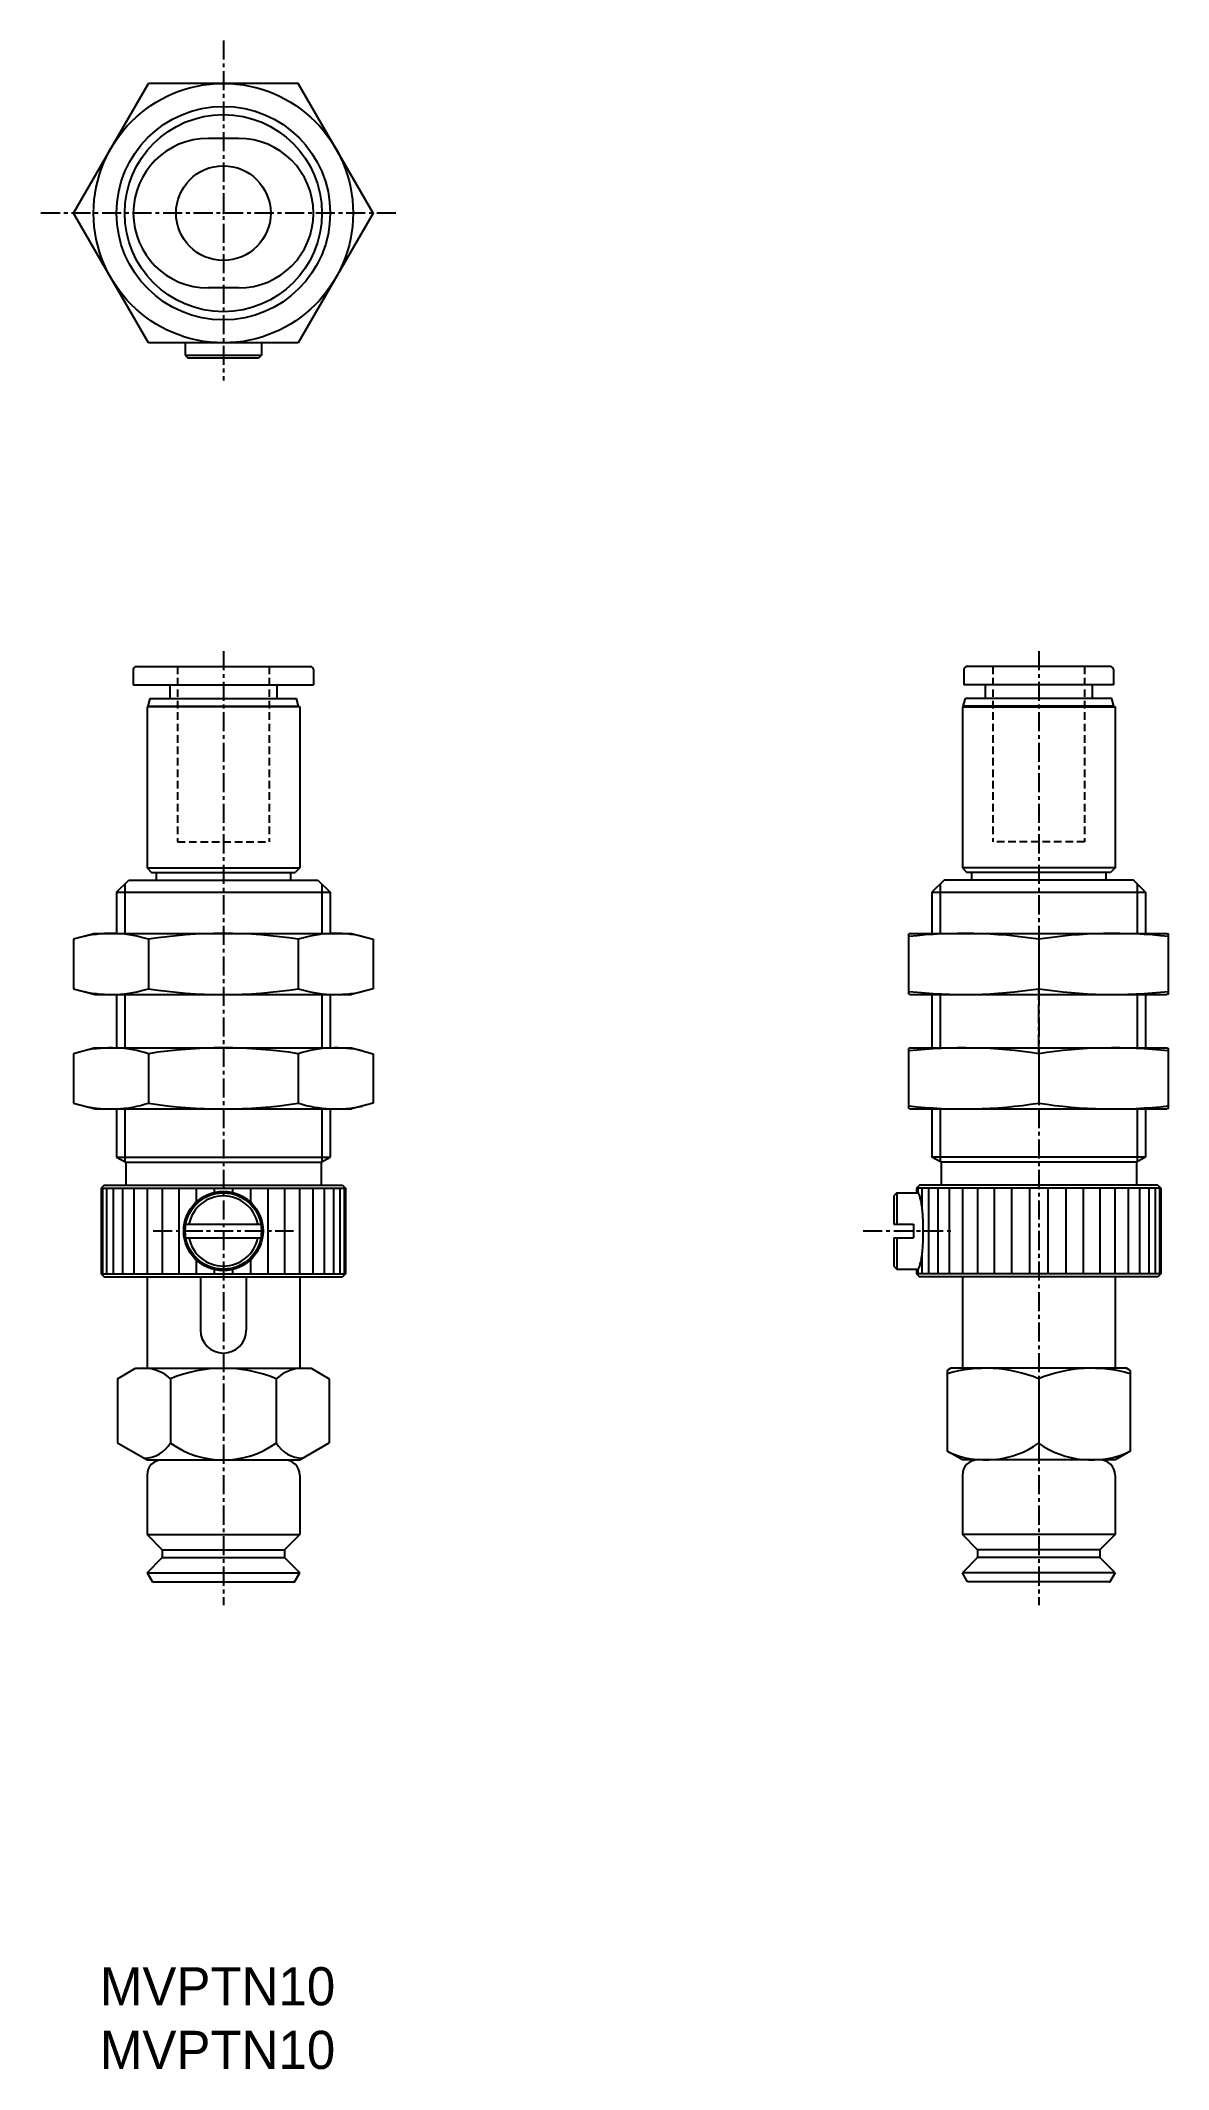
# Model space of a CAD drawing. Extents: x 66 to 140, y -8 to 125.
import ezdxf

# ---------------------------------------------------------------- set-up
doc = ezdxf.new("R2010")
doc.units = 0
doc.linetypes.add('CENTER', pattern=[2, 1.25, -0.25, 0.25, -0.25])
doc.linetypes.add('DASHED', pattern=[0.75, 0.5, -0.25])
doc.layers.get('0').update_dxf_attribs({"linetype": 'CONTINUOUS'})
doc.layers.add('CENTER', color=1, linetype='CENTER')

msp = doc.modelspace()

# ---------------------------------------------------------------- linework, layer by layer
at = {"color": 7, "linetype": 'CONTINUOUS'}
for p, q in [((68.18, 113.76), (73.09, 122.26)), ((82.91, 122.26), (73.09, 122.26)), ((87.81, 113.76), (82.91, 122.26)), ((79, 118.66), (77, 118.66)), ((73.09, 105.26), (68.18, 113.76)), ((87.81, 113.76), (82.91, 105.26)), ((79, 108.86), (77, 108.86)), ((82.91, 105.26), (73.09, 105.26)), ((75.5, 105.26), (75.5, 104.46)), ((80.5, 105.26), (80.5, 104.46)), ((75.5, 104.46), (80.5, 104.46)), ((75.5, 104.46), (75.7, 104.26)), ((80.3, 104.26), (75.7, 104.26)), ((80.5, 104.46), (80.3, 104.26)), ((72.1, 83.85), (72.1, 82.85)), ((72.3, 84.05), (83.7, 84.05)), ((83.9, 83.85), (83.9, 82.85)), ((126.52, 83.85), (126.52, 82.85)), ((136.12, 84.05), (126.72, 84.05)), ((136.32, 83.85), (136.32, 82.85)), ((72.1, 82.85), (83.9, 82.85)), ((74.5, 82.85), (74.5, 81.95)), ((81.5, 82.85), (81.5, 81.95)), ((136.32, 82.85), (126.52, 82.85)), ((127.92, 82.85), (127.92, 81.95)), ((134.92, 82.85), (134.92, 81.95)), ((73.07, 81.45), (73, 81.41)), ((73, 81.41), (73, 70.85)), ((83, 81.41), (73, 81.41)), ((73.07, 81.45), (73.2, 81.95)), ((73.07, 81.45), (82.93, 81.45)), ((73.2, 81.95), (82.8, 81.95)), ((82.93, 81.45), (82.8, 81.95)), ((82.93, 81.45), (83, 81.41)), ((83, 81.41), (83, 70.85)), ((126.48, 81.45), (126.42, 81.41)), ((126.42, 81.41), (126.42, 70.85)), ((126.42, 81.41), (136.42, 81.41)), ((126.48, 81.45), (126.62, 81.95)), ((136.35, 81.45), (126.48, 81.45)), ((136.22, 81.95), (126.62, 81.95)), ((136.35, 81.45), (136.22, 81.95)), ((136.35, 81.45), (136.42, 81.41)), ((136.42, 81.41), (136.42, 70.85)), ((73, 70.85), (83, 70.85)), ((73, 70.85), (73.3, 70.55)), ((73.3, 70.55), (82.7, 70.55)), ((73.6, 70.55), (73.6, 70.05)), ((82.4, 70.55), (82.4, 70.05)), ((83, 70.85), (82.7, 70.55)), ((136.42, 70.85), (126.42, 70.85)), ((126.42, 70.85), (126.72, 70.55)), ((136.12, 70.55), (126.72, 70.55)), ((127.02, 70.55), (127.02, 70.05)), ((135.82, 70.55), (135.82, 70.05)), ((136.42, 70.85), (136.12, 70.55)), ((71, 69.25), (71.8, 70.05)), ((71, 69.25), (85, 69.25)), ((71, 69.25), (71, 66.55)), ((71.54, 69.79), (71.54, 66.55)), ((71.8, 70.05), (84.2, 70.05)), ((84.2, 70.05), (85, 69.25)), ((84.46, 69.79), (84.46, 66.55)), ((85, 69.25), (85, 66.55)), ((125.22, 70.05), (124.42, 69.25)), ((124.42, 69.25), (138.42, 69.25)), ((124.42, 69.25), (124.42, 66.55)), ((124.96, 69.79), (124.96, 66.55)), ((137.62, 70.05), (125.22, 70.05)), ((138.42, 69.25), (137.62, 70.05)), ((137.88, 69.79), (137.88, 66.55)), ((138.42, 69.25), (138.42, 66.55)), ((69.6, 66.55), (68.18, 66.17)), ((69.6, 66.55), (86.4, 66.55)), ((86.4, 66.55), (87.81, 66.17)), ((123.02, 66.55), (122.92, 66.52)), ((122.92, 62.58), (122.92, 66.52)), ((123.02, 66.55), (139.82, 66.55)), ((139.82, 66.55), (139.92, 66.52)), ((139.92, 62.58), (139.92, 66.52)), ((68.18, 66.17), (68.18, 62.93)), ((73.09, 66.17), (73.09, 62.93)), ((82.91, 66.17), (82.91, 62.93)), ((87.81, 66.17), (87.81, 62.93)), ((131.42, 66.17), (131.42, 62.93)), ((68.18, 62.93), (69.6, 62.55)), ((69.6, 62.55), (86.4, 62.55)), ((71, 62.55), (71, 59.05)), ((71.54, 62.55), (71.54, 59.05)), ((84.46, 62.55), (84.46, 59.05)), ((85, 62.55), (85, 59.05)), ((87.81, 62.93), (86.4, 62.55)), ((122.92, 62.58), (123.02, 62.55)), ((123.02, 62.55), (139.82, 62.55)), ((124.42, 62.55), (124.42, 59.05)), ((124.96, 62.55), (124.96, 59.05)), ((137.88, 62.55), (137.88, 59.05)), ((138.42, 62.55), (138.42, 59.05)), ((139.92, 62.58), (139.82, 62.55)), ((69.6, 59.05), (68.18, 58.67)), ((68.18, 58.67), (68.18, 55.43)), ((69.6, 59.05), (86.4, 59.05)), ((73.09, 58.67), (73.09, 55.43)), ((82.91, 58.67), (82.91, 55.43)), ((86.4, 59.05), (87.81, 58.67)), ((87.81, 58.67), (87.81, 55.43)), ((123.02, 59.05), (122.92, 59.02)), ((122.92, 55.08), (122.92, 59.02)), ((123.02, 59.05), (139.82, 59.05)), ((131.42, 58.67), (131.42, 55.43)), ((139.82, 59.05), (139.92, 59.02)), ((139.92, 55.08), (139.92, 59.02)), ((68.18, 55.43), (69.6, 55.05)), ((69.6, 55.05), (86.4, 55.05)), ((71, 55.05), (71, 51.89)), ((71.54, 55.05), (71.54, 51.58)), ((84.46, 55.05), (84.46, 51.58)), ((85, 55.05), (85, 51.89)), ((87.81, 55.43), (86.4, 55.05)), ((122.92, 55.08), (123.02, 55.05)), ((123.02, 55.05), (139.82, 55.05)), ((124.42, 55.05), (124.42, 51.89)), ((124.96, 55.05), (124.96, 51.58)), ((137.88, 55.05), (137.88, 51.58)), ((138.42, 55.05), (138.42, 51.89)), ((139.92, 55.08), (139.82, 55.05)), ((71, 51.89), (85, 51.89)), ((71, 51.89), (71.6, 51.55)), ((84.4, 51.55), (85, 51.89)), ((138.42, 51.89), (124.42, 51.89)), ((125.02, 51.55), (124.42, 51.89)), ((138.42, 51.89), (137.82, 51.55)), ((71.6, 51.55), (84.4, 51.55)), ((71.6, 51.55), (71.6, 50.05)), ((84.4, 51.55), (84.4, 50.05)), ((137.82, 51.55), (125.02, 51.55)), ((125.02, 51.55), (125.02, 50.05)), ((137.82, 51.55), (137.82, 50.05)), ((70.2, 50.05), (70, 49.85)), ((70, 49.85), (86, 49.85)), ((70, 49.85), (70, 44.25)), ((70.09, 49.85), (70.09, 44.25)), ((70.2, 50.05), (85.8, 50.05)), ((70.35, 49.85), (70.35, 44.25)), ((70.79, 49.85), (70.79, 44.25)), ((71.39, 49.85), (71.39, 44.25)), ((72.13, 49.85), (72.13, 44.25)), ((73.01, 49.85), (73.01, 44.25)), ((74, 49.85), (74, 44.25)), ((75.08, 49.85), (75.08, 44.25)), ((76.22, 49.85), (76.22, 48.94)), ((77.4, 49.85), (77.4, 49.58)), ((78.6, 49.85), (78.6, 49.58)), ((79.78, 49.85), (79.78, 48.94)), ((80.92, 49.85), (80.92, 44.25)), ((82, 49.85), (82, 44.25)), ((82.99, 49.85), (82.99, 44.25)), ((83.86, 49.85), (83.86, 44.25)), ((84.61, 49.85), (84.61, 44.25)), ((85.21, 49.85), (85.21, 44.25)), ((85.64, 49.85), (85.64, 44.25)), ((85.8, 50.05), (86, 49.85)), ((85.91, 49.85), (85.91, 44.25)), ((86, 49.85), (86, 44.25)), ((122.12, 49.55), (121.92, 49.35)), ((121.92, 49.35), (121.92, 47.5)), ((122.12, 49.55), (122.12, 47.5)), ((122.12, 49.55), (123.54, 49.55)), ((123.62, 50.05), (123.42, 49.85)), ((139.42, 49.85), (123.42, 49.85)), ((123.42, 49.85), (123.42, 49.65)), ((123.51, 49.85), (123.51, 49.59)), ((139.22, 50.05), (123.62, 50.05)), ((123.77, 49.85), (123.77, 48.54)), ((124.21, 49.85), (124.21, 44.25)), ((124.81, 49.85), (124.81, 44.25)), ((125.55, 49.85), (125.55, 44.25)), ((126.43, 49.85), (126.43, 44.25)), ((127.42, 49.85), (127.42, 44.25)), ((128.5, 49.85), (128.5, 44.25)), ((129.64, 49.85), (129.64, 44.25)), ((130.82, 49.85), (130.82, 44.25)), ((132.02, 49.85), (132.02, 44.25)), ((133.2, 49.85), (133.2, 44.25)), ((134.34, 49.85), (134.34, 44.25)), ((135.42, 49.85), (135.42, 44.25)), ((136.41, 49.85), (136.41, 44.25)), ((137.28, 49.85), (137.28, 44.25)), ((138.03, 49.85), (138.03, 44.25)), ((138.63, 49.85), (138.63, 44.25)), ((139.06, 49.85), (139.06, 44.25)), ((139.22, 50.05), (139.42, 49.85)), ((139.33, 49.85), (139.33, 44.25)), ((139.42, 49.85), (139.42, 44.25)), ((75.54, 47.5), (80.46, 47.5)), ((75.54, 46.6), (80.46, 46.6)), ((121.92, 47.5), (123.22, 47.5)), ((121.92, 46.6), (121.92, 44.75)), ((121.92, 46.6), (123.22, 46.6)), ((122.12, 46.6), (122.12, 44.55)), ((123.22, 47.5), (123.22, 46.6)), ((123.77, 45.55), (123.77, 44.25)), ((70, 44.25), (70.2, 44.05)), ((70, 44.25), (86, 44.25)), ((70.2, 44.05), (85.8, 44.05)), ((73, 44.05), (73, 38.05)), ((76.22, 45.15), (76.22, 44.25)), ((76.5, 44.05), (76.5, 40.55)), ((77.4, 44.52), (77.4, 44.25)), ((78.6, 44.52), (78.6, 44.25)), ((79.5, 44.05), (79.5, 40.55)), ((79.78, 45.15), (79.78, 44.25)), ((83, 44.05), (83, 38.05)), ((86, 44.25), (85.8, 44.05)), ((121.92, 44.75), (122.12, 44.55)), ((122.12, 44.55), (123.54, 44.55)), ((123.42, 44.45), (123.42, 44.25)), ((139.42, 44.25), (123.42, 44.25)), ((123.42, 44.25), (123.62, 44.05)), ((123.51, 44.5), (123.51, 44.25)), ((139.22, 44.05), (123.62, 44.05)), ((126.42, 44.05), (126.42, 38.05)), ((136.42, 44.05), (136.42, 38.05)), ((139.42, 44.25), (139.22, 44.05)), ((71.07, 37.37), (72.25, 38.05)), ((71.07, 37.37), (71.07, 33.16)), ((72.25, 38.05), (83.75, 38.05)), ((74.54, 37.37), (74.54, 33.16)), ((81.46, 37.37), (81.46, 33.16)), ((83.75, 38.05), (84.93, 37.37)), ((84.93, 37.37), (84.93, 33.16)), ((125.67, 38.05), (125.42, 37.9)), ((125.42, 37.9), (125.42, 32.63)), ((137.17, 38.05), (125.67, 38.05)), ((131.42, 37.37), (131.42, 33.16)), ((137.42, 37.9), (137.17, 38.05)), ((137.42, 37.9), (137.42, 32.63)), ((71.07, 33.16), (73, 32.05)), ((73, 32.05), (83, 32.05)), ((83, 32.05), (84.93, 33.16)), ((126.42, 32.05), (125.42, 32.63)), ((136.42, 32.05), (126.42, 32.05)), ((137.42, 32.63), (136.42, 32.05)), ((73, 31.05), (73, 27.15)), ((83, 31.05), (83, 27.15)), ((126.42, 31.05), (126.42, 27.15)), ((136.42, 31.05), (136.42, 27.15)), ((73, 27.15), (83, 27.15)), ((73, 27.15), (74, 26.15)), ((82, 26.15), (83, 27.15)), ((136.42, 27.15), (126.42, 27.15)), ((127.42, 26.15), (126.42, 27.15)), ((136.42, 27.15), (135.42, 26.15)), ((73, 24.65), (74, 25.65)), ((74, 26.15), (82, 26.15)), ((74, 26.15), (74, 25.65)), ((74, 25.65), (82, 25.65)), ((82, 26.15), (82, 25.65)), ((82, 25.65), (83, 24.65)), ((127.42, 25.65), (126.42, 24.65)), ((135.42, 26.15), (127.42, 26.15)), ((127.42, 26.15), (127.42, 25.65)), ((135.42, 25.65), (127.42, 25.65)), ((135.42, 26.15), (135.42, 25.65)), ((136.42, 24.65), (135.42, 25.65)), ((73, 24.65), (83, 24.65)), ((73, 24.65), (73.35, 24.05)), ((73.35, 24.05), (82.65, 24.05)), ((82.65, 24.05), (83, 24.65)), ((136.42, 24.65), (126.42, 24.65)), ((126.76, 24.05), (126.42, 24.65)), ((136.07, 24.05), (126.76, 24.05)), ((136.42, 24.65), (136.07, 24.05))]:
    msp.add_line(p, q, dxfattribs=at)
at = {"color": 3, "linetype": 'DASHED'}
for p, q in [((75, 84.05), (75, 72.55)), ((81, 84.05), (81, 72.55)), ((128.42, 84.05), (128.42, 72.55)), ((134.42, 84.05), (134.42, 72.55)), ((75, 72.55), (81, 72.55)), ((134.42, 72.55), (128.42, 72.55))]:
    msp.add_line(p, q, dxfattribs=at)
at = {"color": 7, "linetype": 'CENTER'}
msp.add_line((131.42, 58.67), (131.42, 62.93), dxfattribs=at)
at = {"color": 7, "linetype": 'CONTINUOUS'}
msp.add_lwpolyline([(123.42, 44.45, 0.049127), (123.5, 44.5, 0.049127), (123.58, 44.65, 0.049127), (123.66, 44.89, 0.049127), (123.73, 45.21, 0.049127), (123.78, 45.6, 0.049127), (123.82, 46.05, 0.049127), (123.84, 46.54, 0.049127), (123.85, 47.05, 0.049127), (123.84, 47.56, 0.049127), (123.82, 48.04, 0.049127), (123.78, 48.49, 0.049127), (123.73, 48.89, 0.049127), (123.66, 49.21, 0.049127), (123.58, 49.45, 0.049127), (123.5, 49.6, 0.049127), (123.42, 49.65, -1)], format="xyb", dxfattribs=at)
for centre, radius in [((78, 113.76), 8.5), ((78, 113.76), 7), ((78, 113.76), 6.46), ((78, 113.76), 3.1), ((78, 47.05), 2.6), ((78, 47.05), 2.5)]:
    msp.add_circle(centre, radius, dxfattribs=at)
for centre, radius, start, end in [((77, 113.76), 4.9, 90, 270), ((79, 113.76), 4.9, 270, 90), ((72.3, 83.85), 0.2, 90, 180), ((83.7, 83.85), 0.2, 0, 90), ((126.72, 83.85), 0.2, 90, 180), ((136.12, 83.85), 0.2, 0, 90), ((70.64, 58.42), 8.13, 72.433, 102.4323), ((78, 34.6), 31.95, 81.1646, 98.8354), ((85.36, 58.42), 8.13, 77.5671, 107.567), ((126.51, 34.6), 31.95, 81.1646, 96.456), ((136.33, 34.6), 31.95, 83.544, 98.8354), ((70.64, 70.68), 8.13, 257.5671, 287.567), ((78, 94.5), 31.95, 261.1646, 278.8354), ((85.36, 70.68), 8.13, 252.433, 282.4322), ((126.51, 94.5), 31.95, 263.544, 278.8354), ((136.33, 94.5), 31.95, 261.1646, 276.456), ((70.64, 50.92), 8.13, 72.433, 102.4323), ((78, 27.1), 31.95, 81.1646, 98.8354), ((85.36, 50.92), 8.13, 77.5671, 107.567), ((126.51, 27.1), 31.95, 81.1646, 96.456), ((136.33, 27.1), 31.95, 83.544, 98.8354), ((70.64, 63.18), 8.13, 257.5671, 287.567), ((78, 87), 31.95, 261.1646, 278.8354), ((85.36, 63.18), 8.13, 252.433, 282.4322), ((126.51, 87), 31.95, 263.544, 278.8354), ((136.33, 87), 31.95, 261.1646, 276.456), ((78, 47.05), 2.3, 11.2828, 168.7172), ((78, 47.05), 2.3, 191.2828, 348.7172), ((78, 40.55), 1.5, 180, 0), ((72.8, 35.5), 2.55, 47.1167, 90), ((78, 28.89), 9.16, 67.7807, 112.2193), ((83.2, 35.5), 2.55, 90, 132.8833), ((127.95, 28.89), 9.16, 67.7807, 106.0709), ((134.88, 28.89), 9.16, 73.9291, 112.2193), ((72.8, 34.16), 2, 270, 330), ((74, 31.05), 1, 90, 180), ((78, 37.99), 5.95, 234.3686, 305.6314), ((83.2, 34.16), 2, 210, 270), ((82, 31.05), 1, 0, 90), ((127.95, 37.99), 5.95, 245.6314, 305.6314), ((127.42, 31.05), 1, 90, 180), ((134.88, 37.99), 5.95, 234.3686, 294.3686), ((135.42, 31.05), 1, 0, 90)]:
    msp.add_arc(centre, radius, start, end, dxfattribs=at)
for p in [(87.81, 113.76), (78, 24.05), (82.65, 24.05), (131.42, 24.05), (136.07, 24.05)]:
    msp.add_point(p, dxfattribs=at)
at = {"layer": 'CENTER', "color": 1, "linetype": 'CENTER'}
for p, q in [((78, 125.07), (78, 102.8)), ((89.3, 113.76), (66.03, 113.76)), ((78, 85.05), (78, 22.52)), ((131.42, 85.05), (131.42, 22.52)), ((73.4, 47.05), (82.6, 47.05)), ((119.92, 47.05), (125.85, 47.05))]:
    msp.add_line(p, q, dxfattribs=at)
msp.add_point((78, 113.76), dxfattribs=at)

# ---------------------------------------------------------------- texts
at = {"color": 7, "linetype": 'CONTINUOUS'}
for p in [(69.91, -3.7), (69.91, -7.87)]:
    msp.add_text('MVPTN10', height=2.5, dxfattribs=at).set_placement(p)

doc.saveas('drawing.dxf')
